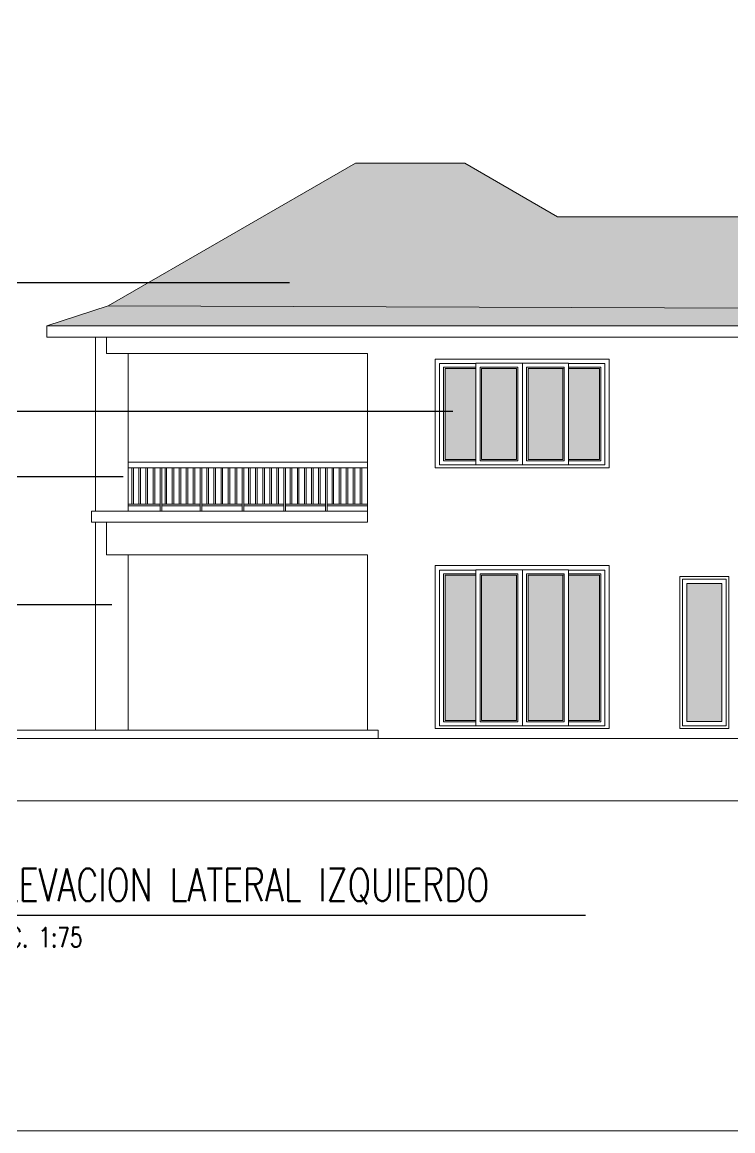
# Model space of a CAD drawing. Header units: metres. Extents: x -44 to 358, y -246 to 48.
# Drawn here: x 246.63 to 259.7, y -0.53 to 19.86 of the extents above; entities that cross this region are included whole.
import ezdxf

# ---------------------------------------------------------------- set-up
doc = ezdxf.new("R2010")
doc.units = ezdxf.units.M
doc.header["$LTSCALE"] = 0.3
doc.header["$PDMODE"] = 3
doc.layers.add('DIMENSIONES', color=7, linetype='Continuous')
doc.layers.add('TEXTOS', color=4, linetype='Continuous')
for name, color, linetype, lineweight in [('EL0', 7, 'Continuous', 15), ('EL1', 150, 'Continuous', 13), ('SE-3', 253, 'Continuous', 5)]:
    doc.layers.add(name, color=color, linetype=linetype, lineweight=lineweight)
doc.layers.add('PUERTA', color=2, linetype='Continuous', plot=False)
doc.styles.add('Arch-Dim', font='romans.shx', dxfattribs={"width": 0.75})
doc.styles.add('ESC100-2mm', font='arial.ttf', dxfattribs={"height": 0.15})
doc.dimstyles.new('DIMS100', dxfattribs={"dimtxt": 0.15, "dimasz": 0.2, "dimexe": 0.1, "dimexo": 0.1, "dimgap": 0.05, "dimtad": 2, "dimzin": 4, "dimdsep": 46, "dimtxsty": 'ESC100-2mm', "dimblk": 'DOTSMALL', "dimcen": 0.1, "dimdle": 0.1, "dimclrd": 256, "dimclre": 256, "dimclrt": 1, "dimadec": 0, "dimazin": 0, "dimtfac": 1, "dimtix": 1, "dimtmove": 2, "dimatfit": 3, "dimfxl": 1, "dimtolj": 1, "dimtzin": 0, "dimlwd": -1, "dimarcsym": 0})

# ---------------------------------------------------------------- blocks, each defined once
blk = doc.blocks.new('_DotSmall')
at = {"layer": 'PUERTA', "color": 0, "linetype": 'Continuous', "const_width": 0.5}
blk.add_lwpolyline([(-0.0625, 0, 1), (0.0625, 0, 1)], format="xyb", close=True, dxfattribs=at)
blk = doc.blocks.new('*D1074')
at = {"layer": 'DEFPOINTS', "color": 0, "transparency": 16777216}
for p in [(254.067, 17.271), (237.434, 6.867), (255.491, 6.867)]:
    blk.add_point(p, dxfattribs=at)
at = {"layer": 'DIMENSIONES', "transparency": 16777216}
blk.add_line((237.434, 17.371), (237.434, 6.767), dxfattribs=at)
at = {"layer": 'DIMENSIONES', "lineweight": -2, "transparency": 16777216}
for p, q in [((237.534, 17.271), (237.434, 17.271)), ((237.534, 6.867), (237.434, 6.867))]:
    blk.add_line(p, q, dxfattribs=at)
at = {"layer": 'DIMENSIONES', "transparency": 16777216, "xscale": 0.2, "yscale": 0.2, "zscale": 0.2}
for p, rotation in [((237.434, 17.271), 90), ((237.434, 6.867), 270)]:
    blk.add_blockref('_DotSmall', p, dxfattribs=dict(at, rotation=rotation))
at = {"layer": 'DIMENSIONES', "color": 5, "transparency": 16777216, "insert": (237.307, 12.069), "char_height": 0.15, "attachment_point": 5, "rotation": 90, "style": 'ESC100-2mm'}
blk.add_mtext('\\A1;10.40', dxfattribs=at)
blk = doc.blocks.new('*D1075')
at = {"layer": 'DEFPOINTS', "color": 0, "transparency": 16777216}
for p in [(253.763, 17.271), (237.973, 14.067), (238.39, 14.067)]:
    blk.add_point(p, dxfattribs=at)
at = {"layer": 'DIMENSIONES', "transparency": 16777216}
blk.add_line((237.973, 17.371), (237.973, 13.967), dxfattribs=at)
at = {"layer": 'DIMENSIONES', "lineweight": -2, "transparency": 16777216}
for p, q in [((238.073, 17.271), (237.973, 17.271)), ((238.073, 14.067), (237.973, 14.067))]:
    blk.add_line(p, q, dxfattribs=at)
at = {"layer": 'DIMENSIONES', "transparency": 16777216, "xscale": 0.2, "yscale": 0.2, "zscale": 0.2}
for p, rotation in [((237.973, 17.271), 90), ((237.973, 14.067), 270)]:
    blk.add_blockref('_DotSmall', p, dxfattribs=dict(at, rotation=rotation))
at = {"layer": 'DIMENSIONES', "color": 5, "transparency": 16777216, "insert": (237.846, 15.669), "char_height": 0.15, "attachment_point": 5, "rotation": 90, "style": 'ESC100-2mm'}
blk.add_mtext('\\A1;3.20', dxfattribs=at)
blk = doc.blocks.new('*D1076')
at = {"layer": 'DEFPOINTS', "color": 0, "transparency": 16777216}
for p in [(247.076, 14.067), (237.973, 6.867), (238.316, 6.867)]:
    blk.add_point(p, dxfattribs=at)
at = {"layer": 'DIMENSIONES', "transparency": 16777216}
blk.add_line((237.973, 14.167), (237.973, 6.767), dxfattribs=at)
at = {"layer": 'DIMENSIONES', "lineweight": -2, "transparency": 16777216}
for p, q in [((238.073, 14.067), (237.973, 14.067)), ((238.073, 6.867), (237.973, 6.867))]:
    blk.add_line(p, q, dxfattribs=at)
at = {"layer": 'DIMENSIONES', "transparency": 16777216, "xscale": 0.2, "yscale": 0.2, "zscale": 0.2}
for p, rotation in [((237.973, 14.067), 90), ((237.973, 6.867), 270)]:
    blk.add_blockref('_DotSmall', p, dxfattribs=dict(at, rotation=rotation))
at = {"layer": 'DIMENSIONES', "color": 5, "transparency": 16777216, "insert": (237.846, 10.467), "char_height": 0.15, "attachment_point": 5, "rotation": 90, "style": 'ESC100-2mm'}
blk.add_mtext('\\A1;7.20', dxfattribs=at)

msp = doc.modelspace()

# ---------------------------------------------------------------- hatches: boundary and pattern name
at = {"layer": 'EL1'}
h = msp.add_hatch(dxfattribs=at)
h.set_pattern_fill('AR-RSHKE', color=256, scale=0.0008)
h.set_pattern_definition([(0, (-85.7094, -28.18395), (0.51816, 0.24384), [0.12192, -0.1016, 0.14224, -0.06096, 0.18288, -0.08128]), (0, (-85.58747, -28.17379), (0.51816, 0.24384), [0.1016, -0.38608, 0.08128, -0.12192]), (0, (-85.34363, -28.19919), (0.51816, 0.24384), [0.06096, -0.62992]), (90, (-85.70939, -28.18395), (-0.17272, 0.24384), [0.23368, -0.74168]), (90, (-85.58747, -28.18395), (-0.17272, 0.24384), [0.2286, -0.74676]), (90, (-85.48587, -28.18395), (-0.17272, 0.24384), [0.21336, -0.762]), (90, (-85.34363, -28.19919), (-0.17272, 0.24384), [0.23368, -0.74168]), (90, (-85.28267, -28.19919), (-0.17272, 0.24384), [0.23368, -0.74168]), (90, (-85.09979, -28.18395), (-0.17272, 0.24384), [0.22352, -0.75184])])
h.paths.add_polyline_path([(271.2261589, 16.284533), (256.4761589, 16.284533), (254.7673386, 17.2711209), (252.7581597, 17.2711209), (248.2100085, 14.6452446), (247.0761589, 14.2768345), (275.0761589, 14.2768345), (274.2240432, 14.5537037)])
at = {"layer": 'EL1', "transparency": 33554572}
h = msp.add_hatch(color=256, dxfattribs=at)
h.dxf.hatch_style = 1
h.set_gradient(color1=(202, 249, 252), color2=(229, 255, 255), tint=1, name='CYLINDER')
h.paths.add_polyline_path([(254.9726589, 11.8185409), (254.9726589, 13.4891761), (254.4051577, 13.4891761), (254.4051577, 11.8185409)])
h.paths.add_polyline_path([(255.7191602, 11.8185409), (255.7191602, 13.4891761), (255.0796577, 13.4891761), (255.0796577, 11.8185409)])
h.paths.add_polyline_path([(255.9331577, 11.8185409), (256.5726602, 11.8185409), (256.5726602, 13.4891761), (255.9331577, 13.4891761)])
h.paths.add_polyline_path([(256.6796589, 11.8185409), (257.2471602, 11.8185409), (257.2471602, 13.4891761), (256.6796589, 13.4891761)])
h = msp.add_hatch(color=256, dxfattribs=at)
h.dxf.hatch_style = 1
h.set_gradient(color1=(202, 249, 252), color2=(229, 255, 255), tint=1, name='CYLINDER')
h.paths.add_polyline_path([(254.9726589, 9.6891761), (254.4051577, 9.6891761), (254.4051577, 7.0185409), (254.9726589, 7.0185409)])
h.paths.add_polyline_path([(255.7191602, 9.6891761), (255.0796577, 9.6891761), (255.0796577, 7.0185409), (255.7191602, 7.0185409)])
h.paths.add_polyline_path([(256.5726602, 9.6891761), (255.9331577, 9.6891761), (255.9331577, 7.0185409), (256.5726602, 7.0185409)])
h.paths.add_polyline_path([(257.2471602, 9.6891761), (256.6796589, 9.6891761), (256.6796589, 7.0185409), (257.2471602, 7.0185409)])
h = msp.add_hatch(color=256, dxfattribs=at)
h.dxf.hatch_style = 1
h.set_gradient(color1=(202, 249, 252), color2=(229, 255, 255), tint=1, name='CYLINDER')
h.paths.add_polyline_path([(258.8561589, 9.5365421), (259.4961593, 9.5365421), (259.4961593, 6.9965421), (258.8561589, 6.9965421)])

# ---------------------------------------------------------------- linework, layer by layer
at = {"layer": 'DEFPOINTS', "lineweight": 13}
msp.add_lwpolyline([(235.5619882, 40.2572653), (291.8600739, 40.2572653), (291.8600739, -0.5317386), (235.5619882, -0.5317386)], close=True, dxfattribs=at)
at = {"layer": 'EL0'}
msp.add_lwpolyline([(238.1647077, 6.6865421), (287.8932327, 6.6865421), (287.8932327, 5.5365421), (238.1647077, 5.5365421)], close=True, dxfattribs=at)
at = {"layer": 'EL1'}
for p, q in [((252.7581597, 17.2711209), (248.2100085, 14.6452446)), ((254.7673386, 17.2711209), (252.7581597, 17.2711209)), ((256.4761589, 16.284533), (254.7673386, 17.2711209)), ((271.2261589, 16.284533), (256.4761589, 16.284533)), ((248.2100085, 14.6452446), (247.0761589, 14.2768345)), ((248.2100085, 14.6452446), (274.2240432, 14.5537037)), ((247.0761589, 14.2768345), (275.0761589, 14.2768345)), ((247.0761589, 14.2768345), (247.0761589, 14.0665421)), ((275.0761589, 14.0665421), (247.0761589, 14.0665421)), ((247.9761589, 13.7665421), (247.9761589, 14.0665421)), ((247.9761589, 14.0619275), (247.9761589, 10.8700949)), ((248.1761589, 14.0665421), (248.1761589, 13.7665421)), ((248.1761589, 13.7665421), (252.9761589, 13.7665421)), ((248.5761589, 10.8665421), (248.5761589, 13.7665421)), ((252.9761589, 13.7665421), (252.9761589, 10.8665421)), ((254.2261589, 11.6665421), (254.2261589, 13.6665421)), ((254.2261589, 13.6665421), (257.4261589, 13.6665421)), ((257.4261589, 13.6665421), (257.4261589, 11.6665421)), ((254.3051589, 13.5807748), (254.3051589, 11.7185421)), ((254.9726589, 13.5807748), (254.3051589, 13.5807748)), ((254.9726589, 13.5151748), (254.3791589, 13.5151748)), ((254.3791589, 13.5151748), (254.3791589, 11.7925421)), ((254.9726589, 13.4891761), (254.4051577, 13.4891761)), ((254.4051577, 13.4891761), (254.4051577, 11.8185409)), ((254.9726589, 13.5891748), (254.9726589, 11.7185421)), ((254.9751589, 13.5891748), (254.9726589, 13.5891748)), ((254.9751589, 13.5891748), (254.9796589, 13.5891748)), ((255.8191589, 13.5891748), (254.9796589, 13.5891748)), ((255.7451589, 13.5151748), (255.0536589, 13.5151748)), ((255.0536589, 13.5151748), (255.0536589, 11.7925421)), ((255.7191602, 13.4891761), (255.0796577, 13.4891761)), ((255.0796577, 13.4891761), (255.0796577, 11.8185409)), ((255.7191602, 11.8185409), (255.7191602, 13.4891761)), ((255.7451589, 11.7925421), (255.7451589, 13.5151748)), ((255.8191589, 13.5891748), (255.8276589, 13.5891748)), ((256.6726589, 13.5891748), (255.8276589, 13.5891748)), ((255.8301589, 11.7185421), (255.8301589, 13.5891748)), ((255.9071589, 13.5151748), (255.9071589, 11.7925421)), ((256.5986589, 13.5151748), (255.9071589, 13.5151748)), ((256.5726602, 13.4891761), (255.9331577, 13.4891761)), ((255.9331577, 13.4891761), (255.9331577, 11.8185409)), ((256.5726602, 13.4891761), (256.5765549, 13.4930708)), ((256.5726602, 11.8185409), (256.5726602, 13.4891761)), ((256.5986589, 11.7925421), (256.5986589, 13.5151748)), ((256.6726589, 13.5891748), (256.6771589, 13.5891748)), ((256.6796589, 13.5891748), (256.6771589, 13.5891748)), ((256.6796589, 11.7185421), (256.6796589, 13.5891748)), ((257.3471589, 13.5807748), (256.6796589, 13.5807748)), ((257.2731589, 13.5151748), (256.6796589, 13.5151748)), ((257.2471602, 13.4891761), (256.6796589, 13.4891761)), ((257.2471602, 11.8185409), (257.2471602, 13.4891761)), ((257.2731589, 11.7925421), (257.2731589, 13.5151748)), ((257.3471589, 11.7185421), (257.3471589, 13.5807748)), ((257.4261589, 11.6665421), (254.2261589, 11.6665421)), ((254.3051589, 11.7185421), (254.9726589, 11.7185421)), ((254.3791589, 11.7925421), (254.9726589, 11.7925421)), ((254.4051577, 11.8185409), (254.9726589, 11.8185409)), ((254.9726589, 11.7185421), (254.9751589, 11.7185421)), ((254.9796589, 11.7185421), (254.9751589, 11.7185421)), ((254.9796589, 11.7185421), (255.8191589, 11.7185421)), ((255.0536589, 11.7925421), (255.7451589, 11.7925421)), ((255.0796577, 11.8185409), (255.7191602, 11.8185409)), ((255.8191589, 11.7185421), (256.6726589, 11.7185421)), ((255.9071589, 11.7925421), (256.5986589, 11.7925421)), ((255.9331577, 11.8185409), (256.5726602, 11.8185409)), ((256.6726589, 11.7185421), (257.3471589, 11.7185421)), ((256.6796589, 11.8185409), (257.2471602, 11.8185409)), ((256.6796589, 11.7925421), (257.2731589, 11.7925421)), ((247.8993394, 10.8665421), (252.9761589, 10.8665421)), ((247.8993394, 10.6665421), (247.8993394, 10.8665421)), ((252.9761589, 10.8665421), (252.9761589, 10.6665421)), ((252.9761589, 10.6665421), (247.8993394, 10.6665421)), ((247.9761589, 10.6665421), (247.9761589, 6.8365421)), ((248.1761589, 10.6665421), (248.1761589, 10.0665421)), ((248.1761589, 10.0665421), (252.9761589, 10.0665421)), ((248.5761589, 6.8365421), (248.5761589, 10.0665421)), ((252.9761589, 10.0665421), (252.9761589, 6.8365421)), ((254.2261589, 6.8665421), (254.2261589, 9.8665421)), ((254.2261589, 9.8665421), (257.4261589, 9.8665421)), ((257.4261589, 9.8665421), (257.4261589, 6.8665421)), ((254.3051589, 9.7807748), (254.3051589, 6.9185421)), ((254.9726589, 9.7807748), (254.3051589, 9.7807748)), ((254.9726589, 9.7151748), (254.3791589, 9.7151748)), ((254.3791589, 9.7151748), (254.3791589, 6.9925421)), ((254.9726589, 9.6891761), (254.4051577, 9.6891761)), ((254.4051577, 9.6891761), (254.4051577, 7.0185409)), ((254.9726589, 9.7891748), (254.9726589, 6.9185421)), ((254.9751589, 9.7891748), (254.9726589, 9.7891748)), ((254.9751589, 9.7891748), (254.9796589, 9.7891748)), ((255.8191589, 9.7891748), (254.9796589, 9.7891748)), ((255.7451589, 9.7151748), (255.0536589, 9.7151748)), ((255.0536589, 9.7151748), (255.0536589, 6.9925421)), ((255.7191602, 9.6891761), (255.0796577, 9.6891761)), ((255.0796577, 9.6891761), (255.0796577, 7.0185409)), ((255.7191602, 7.0185409), (255.7191602, 9.6891761)), ((255.7451589, 6.9925421), (255.7451589, 9.7151748)), ((255.8191589, 9.7891748), (255.8276589, 9.7891748)), ((256.6726589, 9.7891748), (255.8276589, 9.7891748)), ((255.8301589, 6.9185421), (255.8301589, 9.7891748)), ((255.9071589, 9.7151748), (255.9071589, 6.9925421)), ((256.5986589, 9.7151748), (255.9071589, 9.7151748)), ((256.5726602, 9.6891761), (255.9331577, 9.6891761)), ((255.9331577, 9.6891761), (255.9331577, 7.0185409)), ((256.5726602, 9.6891761), (256.5765549, 9.6930708)), ((256.5726602, 7.0185409), (256.5726602, 9.6891761)), ((256.5986589, 6.9925421), (256.5986589, 9.7151748)), ((256.6726589, 9.7891748), (256.6771589, 9.7891748)), ((256.6796589, 9.7891748), (256.6771589, 9.7891748)), ((256.6796589, 6.9185421), (256.6796589, 9.7891748)), ((257.3471589, 9.7807748), (256.6796589, 9.7807748)), ((257.2731589, 9.7151748), (256.6796589, 9.7151748)), ((257.2471602, 9.6891761), (256.6796589, 9.6891761)), ((257.2471602, 7.0185409), (257.2471602, 9.6891761)), ((257.2731589, 6.9925421), (257.2731589, 9.7151748)), ((257.3471589, 6.9185421), (257.3471589, 9.7807748)), ((259.5761593, 9.6165421), (259.5761593, 6.9165421)), ((254.3791589, 6.9925421), (254.9726589, 6.9925421)), ((254.4051577, 7.0185409), (254.9726589, 7.0185409)), ((255.0536589, 6.9925421), (255.7451589, 6.9925421)), ((255.0796577, 7.0185409), (255.7191602, 7.0185409)), ((255.9071589, 6.9925421), (256.5986589, 6.9925421)), ((255.9331577, 7.0185409), (256.5726602, 7.0185409)), ((256.6796589, 7.0185409), (257.2471602, 7.0185409)), ((256.6796589, 6.9925421), (257.2731589, 6.9925421)), ((244.5261589, 6.8365421), (253.1761589, 6.8365421)), ((252.9761589, 6.8365421), (253.1761589, 6.8365421)), ((253.1761589, 6.8365421), (253.1761589, 6.6865421)), ((254.2261589, 6.8665421), (257.4261589, 6.8665421)), ((254.3051589, 6.9185421), (254.9726589, 6.9185421)), ((254.9726589, 6.9185421), (254.9751589, 6.9185421)), ((254.9796589, 6.9185421), (254.9751589, 6.9185421)), ((254.9796589, 6.9185421), (255.8191589, 6.9185421)), ((255.8191589, 6.9185421), (256.6726589, 6.9185421)), ((256.6726589, 6.9185421), (257.3471589, 6.9185421))]:
    msp.add_line(p, q, dxfattribs=at)
for points in [[(259.6261593, 9.6665421), (258.7261589, 9.6665421), (258.7261589, 6.8665421), (259.6261593, 6.8665421)], [(259.5761593, 9.6165421), (258.7761589, 9.6165421), (258.7761589, 6.9165421), (259.5761593, 6.9165421)], [(258.8561589, 9.5365421), (259.4961593, 9.5365421), (259.4961593, 6.9965421), (258.8561589, 6.9965421)]]:
    msp.add_lwpolyline(points, close=True, dxfattribs=at)
for points, knots in [([(254.9796589, 13.5891748), (254.9796592, 13.5891748), (254.9796827, 13.589151), (254.9797765, 13.5890575), (254.9798957, 13.5889379), (254.9800285, 13.5888057), (254.9801143, 13.5887185), (254.9801589, 13.5886748)], [0, 0, 0, 0, 0.25, 0.4583333333, 0.6666666667, 0.8333333333, 1, 1, 1, 1]), ([(256.5765549, 13.4930708), (256.5766957, 13.4932064), (256.5769921, 13.4935096), (256.5775776, 13.4940927), (256.5780101, 13.4945251), (256.5783899, 13.4949075), (256.5786957, 13.4952112), (256.5790171, 13.4955306), (256.5794582, 13.4959755), (256.5800482, 13.4965637), (256.5810437, 13.4975575), (256.5818152, 13.4983428), (256.5823505, 13.4988664)], [0, 0, 0, 0, 0.2, 0.3, 0.4, 0.45, 0.5, 0.55, 0.6, 0.7, 0.8, 1, 1, 1, 1]), ([(256.6721589, 13.5886748), (256.6722036, 13.5887185), (256.6722894, 13.5888057), (256.6724119, 13.5889277), (256.672534, 13.5890499), (256.672633, 13.5891488), (256.6726587, 13.5891748), (256.6726589, 13.5891748)], [0, 0, 0, 0, 0.1666666667, 0.3333333333, 0.5, 0.75, 1, 1, 1, 1]), ([(254.2266589, 13.0660421), (254.2266153, 13.0660867), (254.2265281, 13.0661725), (254.2264061, 13.0662951), (254.2262839, 13.0664171), (254.226185, 13.0665161), (254.2261589, 13.0665418), (254.2261589, 13.0665421)], [0, 0, 0, 0, 0.1666666667, 0.3333333333, 0.5, 0.75, 1, 1, 1, 1]), ([(257.4256589, 13.0660421), (257.4257036, 13.0660857), (257.4257894, 13.066173), (257.4259119, 13.066295), (257.426034, 13.0664172), (257.426133, 13.0665161), (257.4261587, 13.0665421), (257.4261589, 13.0665421)], [0, 0, 0, 0, 0.1666666667, 0.3333333333, 0.5, 0.75, 1, 1, 1, 1]), ([(254.9796589, 11.7185421), (254.9796589, 11.7185424), (254.9796828, 11.7185659), (254.9797763, 11.7186597), (254.9798959, 11.7187788), (254.9800281, 11.7189117), (254.9801153, 11.7189975), (254.9801589, 11.7190421)], [0, 0, 0, 0, 0.25, 0.4583333333, 0.6666666667, 0.8333333333, 1, 1, 1, 1]), ([(254.9796589, 9.7891748), (254.9796592, 9.7891748), (254.9796827, 9.789151), (254.9797765, 9.7890575), (254.9798957, 9.7889379), (254.9800285, 9.7888057), (254.9801143, 9.7887185), (254.9801589, 9.7886748)], [0, 0, 0, 0, 0.25, 0.4583333333, 0.6666666667, 0.8333333333, 1, 1, 1, 1]), ([(256.5765549, 9.6930708), (256.5766957, 9.6932064), (256.5769921, 9.6935096), (256.5775776, 9.6940927), (256.5780101, 9.6945251), (256.5783899, 9.6949075), (256.5786957, 9.6952112), (256.5790171, 9.6955306), (256.5794582, 9.6959755), (256.5800482, 9.6965637), (256.5810437, 9.6975575), (256.5818152, 9.6983428), (256.5823505, 9.6988664)], [0, 0, 0, 0, 0.2, 0.3, 0.4, 0.45, 0.5, 0.55, 0.6, 0.7, 0.8, 1, 1, 1, 1]), ([(256.6721589, 9.7886748), (256.6722036, 9.7887185), (256.6722894, 9.7888057), (256.6724119, 9.7889277), (256.672534, 9.7890499), (256.672633, 9.7891488), (256.6726587, 9.7891748), (256.6726589, 9.7891748)], [0, 0, 0, 0, 0.1666666667, 0.3333333333, 0.5, 0.75, 1, 1, 1, 1]), ([(254.2266589, 9.0660421), (254.2266153, 9.0660867), (254.2265281, 9.0661725), (254.2264061, 9.0662951), (254.2262839, 9.0664171), (254.226185, 9.0665161), (254.2261589, 9.0665418), (254.2261589, 9.0665421)], [0, 0, 0, 0, 0.1666666667, 0.3333333333, 0.5, 0.75, 1, 1, 1, 1]), ([(257.4256589, 9.0660421), (257.4257036, 9.0660857), (257.4257894, 9.066173), (257.4259119, 9.066295), (257.426034, 9.0664172), (257.426133, 9.0665161), (257.4261587, 9.0665421), (257.4261589, 9.0665421)], [0, 0, 0, 0, 0.1666666667, 0.3333333333, 0.5, 0.75, 1, 1, 1, 1]), ([(254.9796589, 6.9185421), (254.9796589, 6.9185424), (254.9796828, 6.9185659), (254.9797763, 6.9186597), (254.9798959, 6.9187788), (254.9800281, 6.9189117), (254.9801153, 6.9189975), (254.9801589, 6.9190421)], [0, 0, 0, 0, 0.25, 0.4583333333, 0.6666666667, 0.8333333333, 1, 1, 1, 1])]:
    msp.add_open_spline(points, degree=3, knots=knots, dxfattribs=at)
at = {"layer": 'SE-3'}
for p, q in [((248.5761589, 11.7665421), (252.9761589, 11.7665421)), ((248.5761589, 11.6665421), (252.9761589, 11.6665421))]:
    msp.add_line(p, q, dxfattribs=at)
for points in [[(248.6733164, 11.6665421), (248.6433164, 11.6665421), (248.6433164, 10.9965421), (248.6733164, 10.9965421)], [(248.8033164, 11.6665421), (248.7733164, 11.6665421), (248.7733164, 10.9965421), (248.8033164, 10.9965421)], [(248.9333164, 11.6665421), (248.9033164, 11.6665421), (248.9033164, 10.9965421), (248.9333164, 10.9965421)], [(249.0633164, 11.6665421), (249.0333164, 11.6665421), (249.0333164, 10.9965421), (249.0633164, 10.9965421)], [(249.1933164, 11.6665421), (249.1633164, 11.6665421), (249.1633164, 10.8665421), (249.1933164, 10.8665421)], [(249.2833146, 11.6665421), (249.2533146, 11.6665421), (249.2533146, 10.9965421), (249.2833146, 10.9965421)], [(249.4133146, 11.6665421), (249.3833146, 11.6665421), (249.3833146, 10.9965421), (249.4133146, 10.9965421)], [(249.5433146, 11.6665421), (249.5133146, 11.6665421), (249.5133146, 10.9965421), (249.5433146, 10.9965421)], [(249.6733146, 11.6665421), (249.6433146, 11.6665421), (249.6433146, 10.9965421), (249.6733146, 10.9965421)], [(249.8033146, 11.6665421), (249.7733146, 11.6665421), (249.7733146, 10.9965421), (249.8033146, 10.9965421)], [(249.9333146, 11.6665421), (249.9033146, 11.6665421), (249.9033146, 10.8665421), (249.9333146, 10.8665421)], [(250.0536589, 11.6665421), (250.0236589, 11.6665421), (250.0236589, 10.9965421), (250.0536589, 10.9965421)], [(250.1836589, 11.6665421), (250.1536589, 11.6665421), (250.1536589, 10.9965421), (250.1836589, 10.9965421)], [(250.3136589, 11.6665421), (250.2836589, 11.6665421), (250.2836589, 10.9965421), (250.3136589, 10.9965421)], [(250.4436589, 11.6665421), (250.4136589, 11.6665421), (250.4136589, 10.9965421), (250.4436589, 10.9965421)], [(250.5736589, 11.6665421), (250.5436589, 11.6665421), (250.5436589, 10.9965421), (250.5736589, 10.9965421)], [(250.7036589, 11.6665421), (250.6736589, 11.6665421), (250.6736589, 10.8665421), (250.7036589, 10.8665421)], [(250.8211589, 11.6665421), (250.7911589, 11.6665421), (250.7911589, 10.9965421), (250.8211589, 10.9965421)], [(250.9511589, 11.6665421), (250.9211589, 11.6665421), (250.9211589, 10.9965421), (250.9511589, 10.9965421)], [(251.0811589, 11.6665421), (251.0511589, 11.6665421), (251.0511589, 10.9965421), (251.0811589, 10.9965421)], [(251.2111589, 11.6665421), (251.1811589, 11.6665421), (251.1811589, 10.9965421), (251.2111589, 10.9965421)], [(251.3411589, 11.6665421), (251.3111589, 11.6665421), (251.3111589, 10.9965421), (251.3411589, 10.9965421)], [(251.4711589, 11.6665421), (251.4411589, 11.6665421), (251.4411589, 10.8665421), (251.4711589, 10.8665421)], [(251.5886589, 11.6665421), (251.5586589, 11.6665421), (251.5586589, 10.9965421), (251.5886589, 10.9965421)], [(251.7186589, 11.6665421), (251.6886589, 11.6665421), (251.6886589, 10.9965421), (251.7186589, 10.9965421)], [(251.8486589, 11.6665421), (251.8186589, 11.6665421), (251.8186589, 10.9965421), (251.8486589, 10.9965421)], [(251.9786589, 11.6665421), (251.9486589, 11.6665421), (251.9486589, 10.9965421), (251.9786589, 10.9965421)], [(252.1086589, 11.6665421), (252.0786589, 11.6665421), (252.0786589, 10.9965421), (252.1086589, 10.9965421)], [(252.2386589, 11.6665421), (252.2086589, 11.6665421), (252.2086589, 10.8665421), (252.2386589, 10.8665421)], [(252.3561589, 11.6665421), (252.3261589, 11.6665421), (252.3261589, 10.9965421), (252.3561589, 10.9965421)], [(252.4861589, 11.6665421), (252.4561589, 11.6665421), (252.4561589, 10.9965421), (252.4861589, 10.9965421)], [(252.6161589, 11.6665421), (252.5861589, 11.6665421), (252.5861589, 10.9965421), (252.6161589, 10.9965421)], [(252.7461589, 11.6665421), (252.7161589, 11.6665421), (252.7161589, 10.9965421), (252.7461589, 10.9965421)], [(252.8761589, 11.6665421), (252.8461589, 11.6665421), (252.8461589, 10.9965421), (252.8761589, 10.9965421)], [(248.5761589, 10.9665421), (248.5761589, 10.9965421), (249.1633164, 10.9965421), (249.1633164, 10.9665421)], [(249.1933164, 10.9665421), (249.1933164, 10.9965421), (249.9033146, 10.9965421), (249.9033146, 10.9665421)], [(249.9333146, 10.9665421), (249.9333146, 10.9965421), (250.6736589, 10.9965421), (250.6736589, 10.9665421)], [(250.7036589, 10.9665421), (250.7036589, 10.9965421), (251.4411589, 10.9965421), (251.4411589, 10.9665421)], [(251.4711589, 10.9665421), (251.4711589, 10.9965421), (252.2086589, 10.9965421), (252.2086589, 10.9665421)], [(252.2386589, 10.9665421), (252.2386589, 10.9965421), (252.9761589, 10.9965421), (252.9761589, 10.9665421)]]:
    msp.add_lwpolyline(points, close=True, dxfattribs=at)
at = {"layer": 'TEXTOS'}
for p, q in [((251.5428906, 15.0697624, 0), (243.3284372, 15.0697624, 0.0000005)), ((254.5516466, 12.7007804, 0), (243.3284372, 12.7007804, 0.0000005)), ((248.4811734, 11.5018118, 0), (243.3284372, 11.5018118, 0.0000005)), ((248.2754548, 9.1419176, -0.0000005), (243.3462077, 9.1419176)), ((245.3116624, 3.4380852), (256.9932296, 3.4380852))]:
    msp.add_line(p, q, dxfattribs=at)

# ---------------------------------------------------------------- texts
at = {"layer": 'TEXTOS', "lineweight": 13, "attachment_point": 1, "style": 'Arch-Dim'}
for s, insert, char_height in [('ELEVACION LATERAL IZQUIERDO', (245.8667092, 4.292592), 0.6), ('ESC. 1:75', (245.929328, 3.2095078), 0.36)]:
    msp.add_mtext_dynamic_manual_height_columns(s, width=26.653369758, gutter_width=15, heights=[0], dxfattribs=dict(at, insert=insert, char_height=char_height))

# ---------------------------------------------------------------- dimensions: what is measured, and where the dimension line sits
at = {"layer": 'DIMENSIONES'}
for base, p1, p2, picture, middle in [((237.4339256, 6.8665421), (254.0665372, 17.2711209), (255.4908207, 6.8665421), '*D1074', (237.3073397, 12.0688315)), ((237.9725423, 14.0665421), (253.7627491, 17.2711209), (238.389884, 14.0665421), '*D1075', (237.8459052, 15.6688315)), ((237.9725423, 6.8665421), (247.0761589, 14.0665421), (238.3161928, 6.8665421), '*D1076', (237.8459564, 10.4665421))]:
    dim = msp.add_linear_dim(base=base, p1=p1, p2=p2, angle=90, dimstyle='DIMS100', override={"dimexe": 0, "dimclrt": 5, "dimfxl": 0.1, "dimfxlon": 1}, dxfattribs=at)
    dim.commit()
    dim.dimension.update_dxf_attribs({"geometry": picture, "text_midpoint": middle})

doc.saveas('drawing.dxf')
